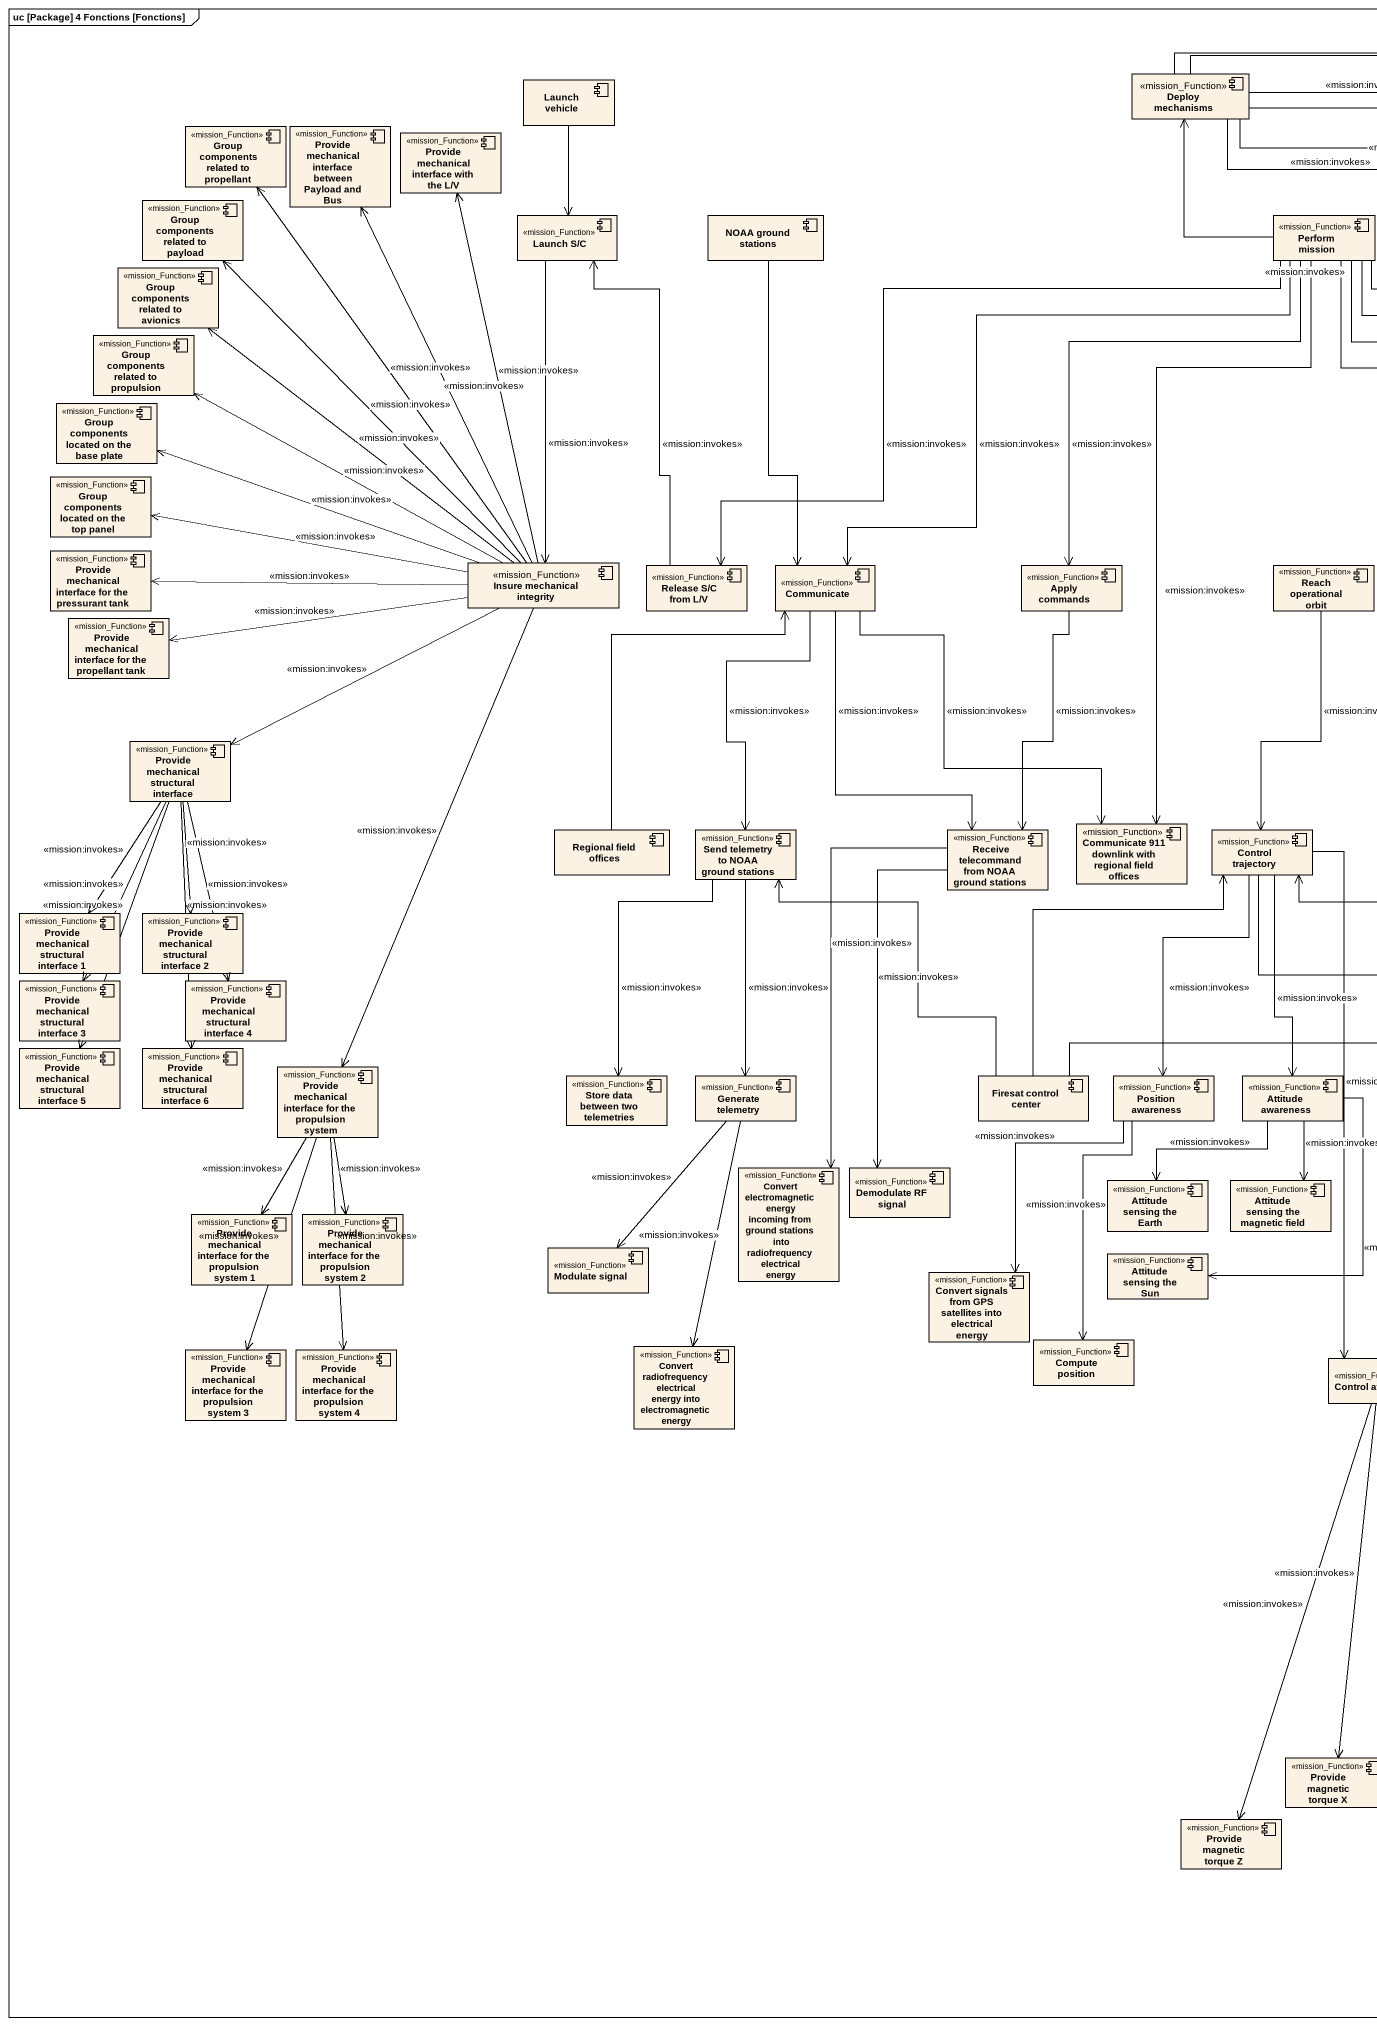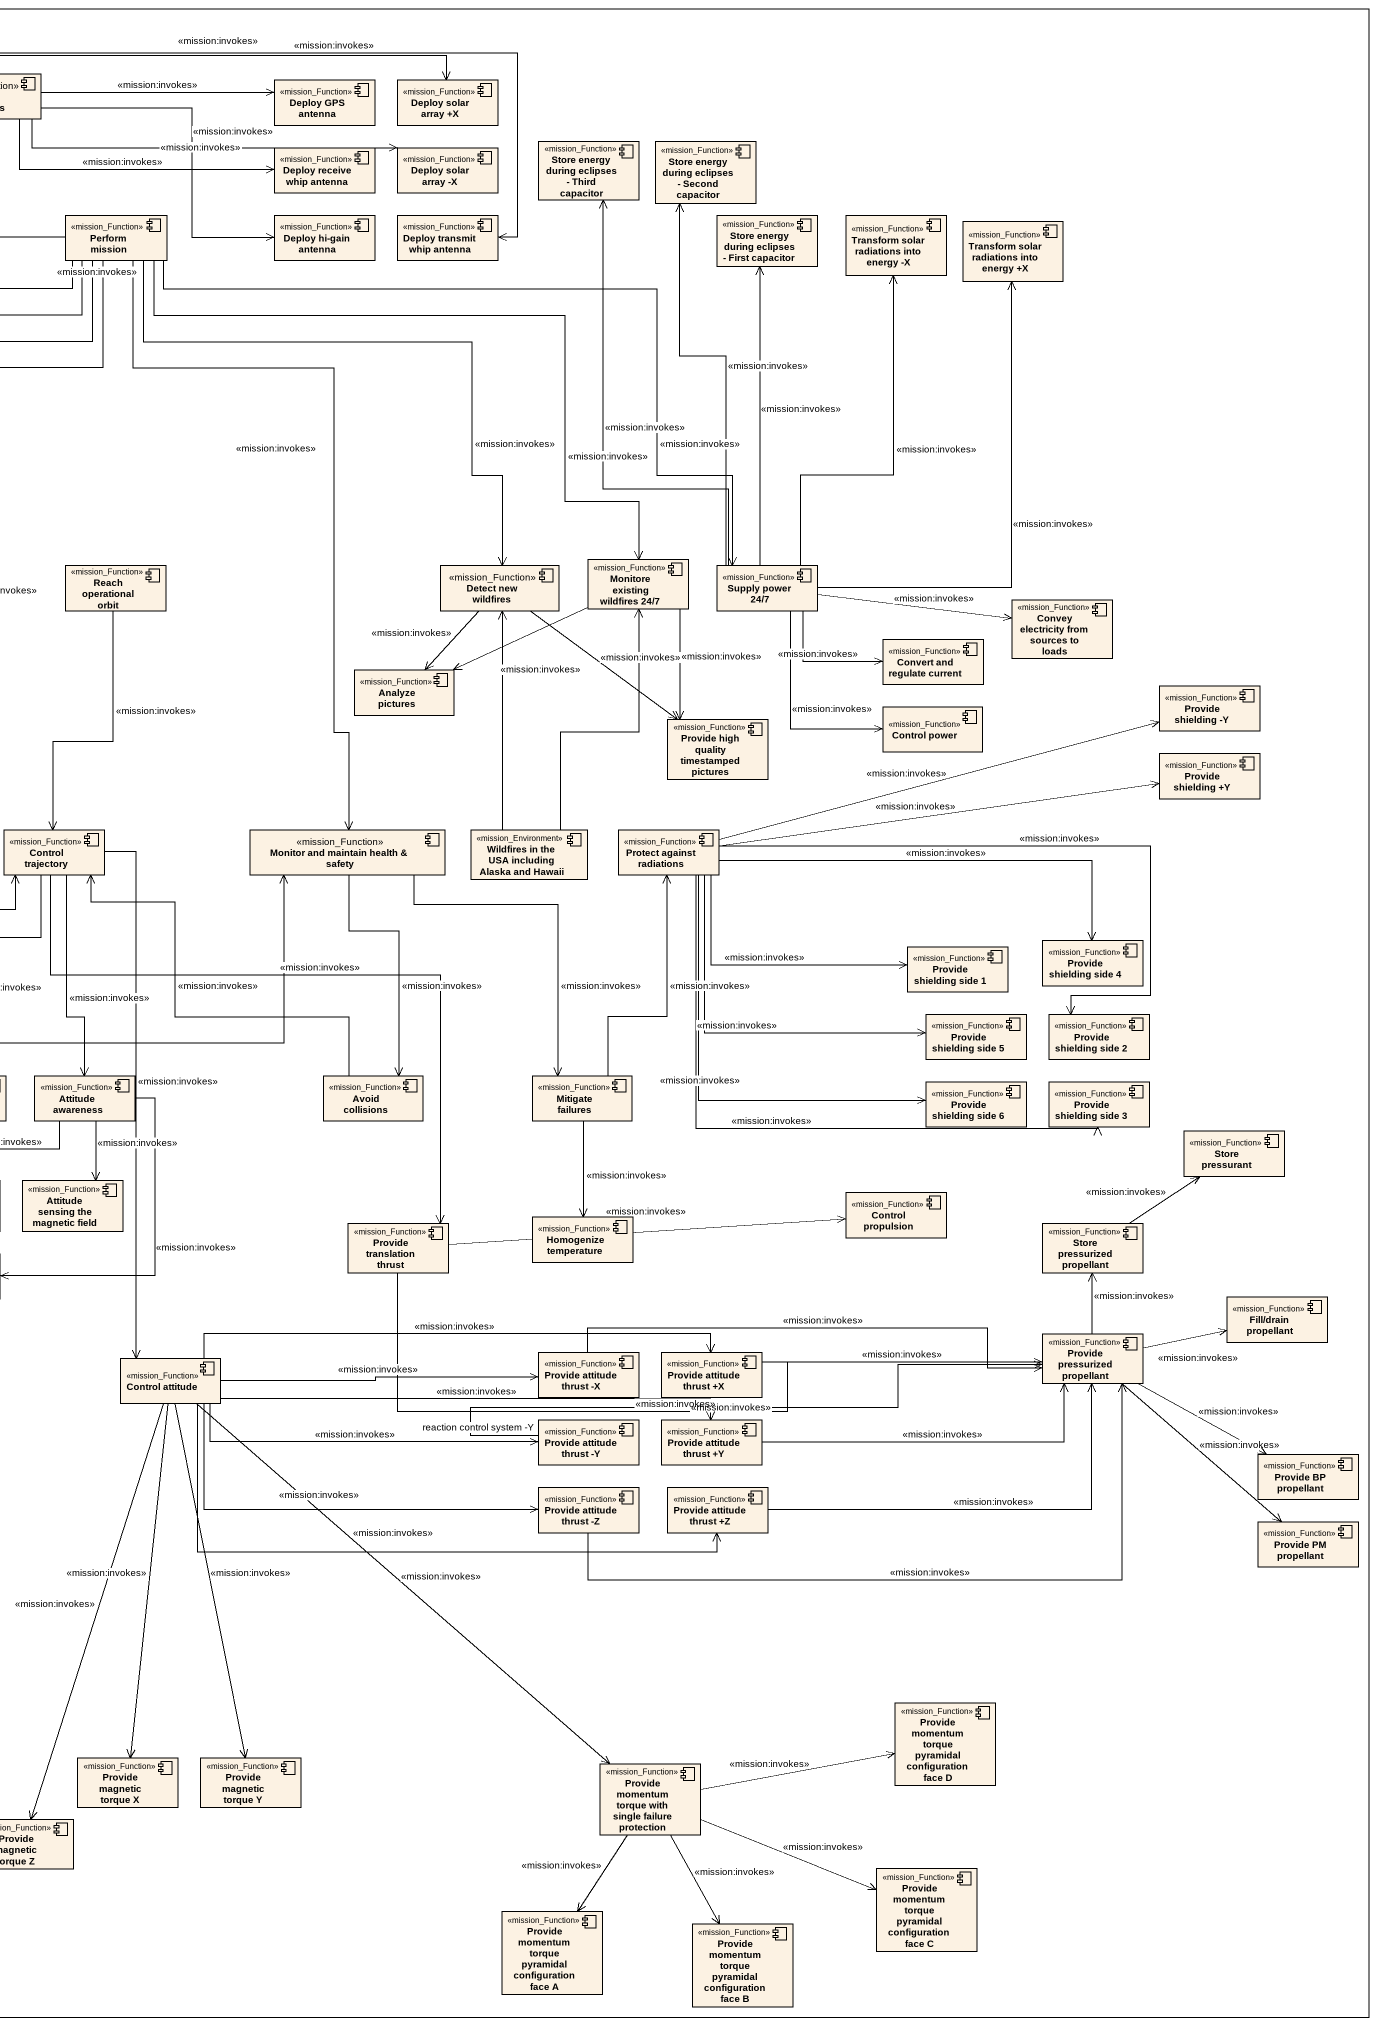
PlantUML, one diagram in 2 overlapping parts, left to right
@startuml
mainframe uc [Package] 4 Fonctions [Fonctions]
component "Launch vehicle" as Launch_vehicle
component "Deploy mechanisms" as Deploy_mechanisms <<mission_Function>>
component "Deploy GPS antenna" as Deploy_GPS_antenna <<mission_Function>>
component "Deploy solar array +X" as Deploy_solar_array_X <<mission_Function>>
component "Group components related to propellant" as Group_components_related_to <<mission_Function>>
component "Provide mechanical interface between Payload and Bus" as Provide_mechanical <<mission_Function>>
component "Provide mechanical interface with the L/V" as Provide_mechanical_2 <<mission_Function>>
component "Deploy receive whip antenna" as Deploy_receive_whip_antenna <<mission_Function>>
component "Deploy solar array -X" as Deploy_solar_array_X_2 <<mission_Function>>
component "Store energy during eclipses - Third capacitor" as Store_energy_during <<mission_Function>>
component "Store energy during eclipses - Second capacitor" as Store_energy_during_2 <<mission_Function>>
component "Group components related to payload" as Group_components_related_to_2 <<mission_Function>>
component "Launch S/C" as Launch_S_C <<mission_Function>>
component "NOAA ground stations" as NOAA_ground_stations
component "Perform mission" as Perform_mission <<mission_Function>>
component "Deploy hi-gain antenna" as Deploy_hi_gain_antenna <<mission_Function>>
component "Deploy transmit whip antenna" as Deploy_transmit_whip_antenna <<mission_Function>>
component "Store energy during eclipses - First capacitor" as Store_energy_during_3 <<mission_Function>>
component "Transform solar radiations into energy -X" as Transform_solar_radiations <<mission_Function>>
component "Transform solar radiations into energy +X" as Transform_solar_radiations_2 <<mission_Function>>
component "Group components related to avionics" as Group_components_related_to_3 <<mission_Function>>
component "Group components related to propulsion" as Group_components_related_to_4 <<mission_Function>>
component "Group components located on the base plate" as Group_components_located_on <<mission_Function>>
component "Group components located on the top panel" as Group_components_located_on_2 <<mission_Function>>
component "Provide mechanical interface for the pressurant tank" as Provide_mechanical_3 <<mission_Function>>
component "Insure mechanical integrity" as Insure_mechanical_integrity <<mission_Function>>
component "Release S/C from L/V" as Release_S_C_from_L_V <<mission_Function>>
component Communicate <<mission_Function>>
component "Apply commands" as Apply_commands <<mission_Function>>
component "Reach operational orbit" as Reach_operational_orbit <<mission_Function>>
component "Detect new wildfires" as Detect_new_wildfires <<mission_Function>>
component "Monitore existing wildfires 24/7" as Monitore_existing_wildfires <<mission_Function>>
component "Supply power 24/7" as Supply_power_24_7 <<mission_Function>>
component "Convey electricity from sources to loads" as Convey_electricity_from <<mission_Function>>
component "Provide mechanical interface for the propellant tank" as Provide_mechanical_4 <<mission_Function>>
component "Convert and regulate current" as Convert_and_regulate_current <<mission_Function>>
component "Analyze pictures" as Analyze_pictures <<mission_Function>>
component "Provide shielding -Y" as Provide_shielding_Y <<mission_Function>>
component "Provide high quality timestamped pictures" as Provide_high_quality <<mission_Function>>
component "Control power" as Control_power <<mission_Function>>
component "Provide mechanical structural interface" as Provide_mechanical_5 <<mission_Function>>
component "Provide shielding +Y" as Provide_shielding_Y_2 <<mission_Function>>
component "Regional field offices" as Regional_field_offices
component "Send telemetry to NOAA ground stations" as Send_telemetry_to_NOAA <<mission_Function>>
component "Receive telecommand from NOAA ground stations" as Receive_telecommand_from <<mission_Function>>
component "Communicate 911 downlink with regional field offices" as Communicate_911_downlink <<mission_Function>>
component "Control trajectory" as Control_trajectory <<mission_Function>>
component "Monitor and maintain health & safety" as Monitor_and_maintain_health <<mission_Function>>
component "Wildfires in the USA including Alaska and Hawaii" as Wildfires_in_the_USA <<mission_Environment>>
component "Protect against radiations" as Protect_against_radiations <<mission_Function>>
component "Provide mechanical structural interface 1" as Provide_mechanical_6 <<mission_Function>>
component "Provide mechanical structural interface 2" as Provide_mechanical_7 <<mission_Function>>
component "Provide shielding side 1" as Provide_shielding_side_1 <<mission_Function>>
component "Provide shielding side 4" as Provide_shielding_side_4 <<mission_Function>>
component "Provide mechanical structural interface 3" as Provide_mechanical_8 <<mission_Function>>
component "Provide mechanical structural interface 4" as Provide_mechanical_9 <<mission_Function>>
component "Provide shielding side 5" as Provide_shielding_side_5 <<mission_Function>>
component "Provide shielding side 2" as Provide_shielding_side_2 <<mission_Function>>
component "Provide mechanical structural interface 5" as Provide_mechanical_10 <<mission_Function>>
component "Provide mechanical structural interface 6" as Provide_mechanical_11 <<mission_Function>>
component "Provide mechanical interface for the propulsion system" as Provide_mechanical_12 <<mission_Function>>
component "Store data between two telemetries" as Store_data_between_two <<mission_Function>>
component "Generate telemetry" as Generate_telemetry <<mission_Function>>
component "Firesat control center" as Firesat_control_center
component "Position awareness" as Position_awareness <<mission_Function>>
component "Attitude awareness" as Attitude_awareness <<mission_Function>>
component "Avoid collisions" as Avoid_collisions <<mission_Function>>
component "Mitigate failures" as Mitigate_failures <<mission_Function>>
component "Provide shielding side 6" as Provide_shielding_side_6 <<mission_Function>>
component "Provide shielding side 3" as Provide_shielding_side_3 <<mission_Function>>
component "Store pressurant" as Store_pressurant <<mission_Function>>
component "Convert electromagnetic energy incoming from ground stations into radiofrequency electrical energy" as Convert_electromagnetic <<mission_Function>>
component "Demodulate RF signal" as Demodulate_RF_signal <<mission_Function>>
component "Attitude sensing the Earth" as Attitude_sensing_the_Earth <<mission_Function>>
component "Attitude sensing the magnetic field" as Attitude_sensing_the <<mission_Function>>
component "Control propulsion" as Control_propulsion <<mission_Function>>
component "Provide mechanical interface for the propulsion system 1" as Provide_mechanical_13 <<mission_Function>>
component "Provide mechanical interface for the propulsion system 2" as Provide_mechanical_14 <<mission_Function>>
component "Provide translation thrust" as Provide_translation_thrust <<mission_Function>>
component "Homogenize temperature" as Homogenize_temperature <<mission_Function>>
component "Store pressurized propellant" as Store_pressurized_propellant <<mission_Function>>
component "Modulate signal" as Modulate_signal <<mission_Function>>
component "Convert signals from GPS satellites into electrical energy" as Convert_signals_from_GPS <<mission_Function>>
component "Attitude sensing the Sun" as Attitude_sensing_the_Sun <<mission_Function>>
component "Fill/drain propellant" as Fill_drain_propellant <<mission_Function>>
component "Provide mechanical interface for the propulsion system 3" as Provide_mechanical_15 <<mission_Function>>
component "Provide mechanical interface for the propulsion system 4" as Provide_mechanical_16 <<mission_Function>>
component "Convert radiofrequency electrical energy into electromagnetic energy" as Convert_radiofrequency <<mission_Function>>
component "Compute position" as Compute_position <<mission_Function>>
component "Control attitude" as Control_attitude <<mission_Function>>
component "Provide attitude thrust -X" as Provide_attitude_thrust_X <<mission_Function>>
component "Provide attitude thrust +X" as Provide_attitude_thrust_X_2 <<mission_Function>>
component "Provide pressurized propellant" as Provide_pressurized <<mission_Function>>
component "Provide attitude thrust -Y" as Provide_attitude_thrust_Y <<mission_Function>>
component "Provide attitude thrust +Y" as Provide_attitude_thrust_Y_2 <<mission_Function>>
component "Provide BP propellant" as Provide_BP_propellant <<mission_Function>>
component "Provide attitude thrust -Z" as Provide_attitude_thrust_Z <<mission_Function>>
component "Provide attitude thrust +Z" as Provide_attitude_thrust_Z_2 <<mission_Function>>
component "Provide PM propellant" as Provide_PM_propellant <<mission_Function>>
component "Provide momentum torque pyramidal configuration face D" as Provide_momentum_torque <<mission_Function>>
component "Provide magnetic torque X" as Provide_magnetic_torque_X <<mission_Function>>
component "Provide magnetic torque Y" as Provide_magnetic_torque_Y <<mission_Function>>
component "Provide momentum torque with single failure protection" as Provide_momentum_torque_2 <<mission_Function>>
component "Provide magnetic torque Z" as Provide_magnetic_torque_Z <<mission_Function>>
component "Provide momentum torque pyramidal configuration face C" as Provide_momentum_torque_3 <<mission_Function>>
component "Provide momentum torque pyramidal configuration face A" as Provide_momentum_torque_4 <<mission_Function>>
component "Provide momentum torque pyramidal configuration face B" as Provide_momentum_torque_5 <<mission_Function>>
Launch_vehicle --> Launch_S_C
Deploy_mechanisms -right-> Deploy_GPS_antenna : <<mission:invokes>>
Deploy_mechanisms -right-> Deploy_solar_array_X : <<mission:invokes>>
Deploy_mechanisms -right-> Deploy_receive_whip_antenna : <<mission:invokes>>
Deploy_mechanisms -right-> Deploy_solar_array_X_2 : <<mission:invokes>>
Deploy_mechanisms -right-> Deploy_hi_gain_antenna : <<mission:invokes>>
Deploy_mechanisms -right-> Deploy_transmit_whip_antenna : <<mission:invokes>>
Launch_S_C --> Insure_mechanical_integrity : <<mission:invokes>>
Launch_S_C <-- Release_S_C_from_L_V : <<mission:invokes>>
NOAA_ground_stations --> Communicate
Perform_mission -up-> Deploy_mechanisms : <<mission:invokes>>
Perform_mission -left-> Release_S_C_from_L_V : <<mission:invokes>>
Perform_mission --> Communicate : <<mission:invokes>>
Perform_mission --> Apply_commands : <<mission:invokes>>
Perform_mission --> Detect_new_wildfires : <<mission:invokes>>
Perform_mission --> Monitore_existing_wildfires : <<mission:invokes>>
Perform_mission -right-> Supply_power_24_7 : <<mission:invokes>>
Perform_mission --> Communicate_911_downlink : <<mission:invokes>>
Perform_mission --> Monitor_and_maintain_health : <<mission:invokes>>
Store_energy_during_3 <-- Supply_power_24_7 : <<mission:invokes>>
Transform_solar_radiations <-- Supply_power_24_7 : <<mission:invokes>>
Provide_mechanical_3 <-right- Insure_mechanical_integrity : <<mission:invokes>>
Insure_mechanical_integrity -up-> Group_components_related_to : <<mission:invokes>>
Insure_mechanical_integrity -up-> Provide_mechanical : <<mission:invokes>>
Insure_mechanical_integrity -up-> Provide_mechanical_2 : <<mission:invokes>>
Insure_mechanical_integrity -up-> Group_components_related_to_2 : <<mission:invokes>>
Insure_mechanical_integrity -up-> Group_components_related_to_3 : <<mission:invokes>>
Insure_mechanical_integrity -left-> Group_components_related_to_4 : <<mission:invokes>>
Insure_mechanical_integrity -left-> Group_components_located_on : <<mission:invokes>>
Insure_mechanical_integrity -left-> Group_components_located_on_2 : <<mission:invokes>>
Communicate <-- Regional_field_offices
Communicate --> Send_telemetry_to_NOAA : <<mission:invokes>>
Communicate --> Receive_telecommand_from : <<mission:invokes>>
Communicate --> Communicate_911_downlink : <<mission:invokes>>
Apply_commands --> Receive_telecommand_from : <<mission:invokes>>
Reach_operational_orbit --> Control_trajectory : <<mission:invokes>>
Detect_new_wildfires --> Analyze_pictures : <<mission:invokes>>
Detect_new_wildfires --> Provide_high_quality : <<mission:invokes>>
Detect_new_wildfires <-- Wildfires_in_the_USA
Monitore_existing_wildfires -left-> Analyze_pictures : <<mission:invokes>>
Monitore_existing_wildfires --> Provide_high_quality : <<mission:invokes>>
Monitore_existing_wildfires <-- Wildfires_in_the_USA
Supply_power_24_7 -up-> Store_energy_during : <<mission:invokes>>
Supply_power_24_7 -up-> Store_energy_during_2 : <<mission:invokes>>
Supply_power_24_7 -up-> Transform_solar_radiations_2 : <<mission:invokes>>
Supply_power_24_7 -right-> Convey_electricity_from : <<mission:invokes>>
Supply_power_24_7 -right-> Convert_and_regulate_current : <<mission:invokes>>
Supply_power_24_7 --> Control_power : <<mission:invokes>>
Provide_mechanical_4 <-right- Insure_mechanical_integrity : <<mission:invokes>>
Provide_mechanical_5 <-right- Insure_mechanical_integrity : <<mission:invokes>>
Provide_mechanical_5 --> Provide_mechanical_6 : <<mission:invokes>>
Provide_mechanical_5 --> Provide_mechanical_7 : <<mission:invokes>>
Provide_mechanical_5 --> Provide_mechanical_8 : <<mission:invokes>>
Provide_mechanical_5 --> Provide_mechanical_9 : <<mission:invokes>>
Provide_mechanical_5 --> Provide_mechanical_10 : <<mission:invokes>>
Provide_mechanical_5 --> Provide_mechanical_11 : <<mission:invokes>>
Send_telemetry_to_NOAA --> Store_data_between_two : <<mission:invokes>>
Send_telemetry_to_NOAA --> Generate_telemetry : <<mission:invokes>>
Send_telemetry_to_NOAA <-- Firesat_control_center
Receive_telecommand_from --> Convert_electromagnetic : <<mission:invokes>>
Receive_telecommand_from --> Demodulate_RF_signal : <<mission:invokes>>
Control_trajectory <-- Firesat_control_center
Control_trajectory --> Position_awareness : <<mission:invokes>>
Control_trajectory --> Attitude_awareness : <<mission:invokes>>
Control_trajectory <-- Avoid_collisions : <<mission:invokes>>
Control_trajectory --> Provide_translation_thrust : <<mission:invokes>>
Monitor_and_maintain_health <-left- Firesat_control_center
Monitor_and_maintain_health --> Avoid_collisions : <<mission:invokes>>
Monitor_and_maintain_health --> Mitigate_failures : <<mission:invokes>>
Protect_against_radiations -right-> Provide_shielding_Y : <<mission:invokes>>
Protect_against_radiations -right-> Provide_shielding_Y_2 : <<mission:invokes>>
Protect_against_radiations -right-> Provide_shielding_side_1 : <<mission:invokes>>
Protect_against_radiations -right-> Provide_shielding_side_4 : <<mission:invokes>>
Protect_against_radiations --> Provide_shielding_side_5 : <<mission:invokes>>
Protect_against_radiations -right-> Provide_shielding_side_2 : <<mission:invokes>>
Protect_against_radiations <-- Mitigate_failures : <<mission:invokes>>
Protect_against_radiations --> Provide_shielding_side_6 : <<mission:invokes>>
Protect_against_radiations -right-> Provide_shielding_side_3 : <<mission:invokes>>
Provide_mechanical_12 <-up- Insure_mechanical_integrity : <<mission:invokes>>
Provide_mechanical_12 --> Provide_mechanical_13 : <<mission:invokes>>
Provide_mechanical_12 --> Provide_mechanical_14 : <<mission:invokes>>
Provide_mechanical_12 --> Provide_mechanical_15 : <<mission:invokes>>
Provide_mechanical_12 --> Provide_mechanical_16 : <<mission:invokes>>
Generate_telemetry --> Modulate_signal : <<mission:invokes>>
Generate_telemetry --> Convert_radiofrequency : <<mission:invokes>>
Position_awareness --> Convert_signals_from_GPS : <<mission:invokes>>
Position_awareness --> Compute_position : <<mission:invokes>>
Attitude_awareness --> Attitude_sensing_the_Earth : <<mission:invokes>>
Attitude_awareness --> Attitude_sensing_the : <<mission:invokes>>
Attitude_awareness --> Attitude_sensing_the_Sun : <<mission:invokes>>
Mitigate_failures --> Homogenize_temperature : <<mission:invokes>>
Provide_translation_thrust -right-> Control_propulsion : <<mission:invokes>>
Provide_translation_thrust -right-> Provide_pressurized : <<mission:invokes>>
Store_pressurized_propellant -up-> Store_pressurant : <<mission:invokes>>
Control_attitude <-up- Control_trajectory : <<mission:invokes>>
Control_attitude -right-> Provide_attitude_thrust_X : <<mission:invokes>>
Control_attitude -right-> Provide_attitude_thrust_Z : <<mission:invokes>>
Control_attitude --> Provide_magnetic_torque_X : <<mission:invokes>>
Control_attitude --> Provide_magnetic_torque_Y : <<mission:invokes>>
Control_attitude --> Provide_momentum_torque_2 : <<mission:invokes>>
Control_attitude --> Provide_magnetic_torque_Z : <<mission:invokes>>
Provide_attitude_thrust_X -right-> Provide_pressurized : <<mission:invokes>>
Provide_attitude_thrust_X_2 <-left- Control_attitude : <<mission:invokes>>
Provide_attitude_thrust_X_2 -right- Provide_pressurized : <<mission:invokes>>
Provide_pressurized -up-> Store_pressurized_propellant : <<mission:invokes>>
Provide_pressurized -right-> Fill_drain_propellant : <<mission:invokes>>
Provide_pressurized -right-> Provide_BP_propellant : <<mission:invokes>>
Provide_pressurized --> Provide_PM_propellant : <<mission:invokes>>
Provide_attitude_thrust_Y "reaction control system -Y" <-left- Control_attitude : <<mission:invokes>>
Provide_attitude_thrust_Y -right-> Provide_pressurized : <<mission:invokes>>
Provide_attitude_thrust_Y_2 <-left- Control_attitude : <<mission:invokes>>
Provide_attitude_thrust_Y_2 -right-> Provide_pressurized : <<mission:invokes>>
Provide_attitude_thrust_Z -right-> Provide_pressurized : <<mission:invokes>>
Provide_attitude_thrust_Z_2 <-left- Control_attitude : <<mission:invokes>>
Provide_attitude_thrust_Z_2 -right-> Provide_pressurized : <<mission:invokes>>
Provide_momentum_torque_2 -right-> Provide_momentum_torque : <<mission:invokes>>
Provide_momentum_torque_2 -right-> Provide_momentum_torque_3 : <<mission:invokes>>
Provide_momentum_torque_2 --> Provide_momentum_torque_4 : <<mission:invokes>>
Provide_momentum_torque_2 --> Provide_momentum_torque_5 : <<mission:invokes>>
@enduml
